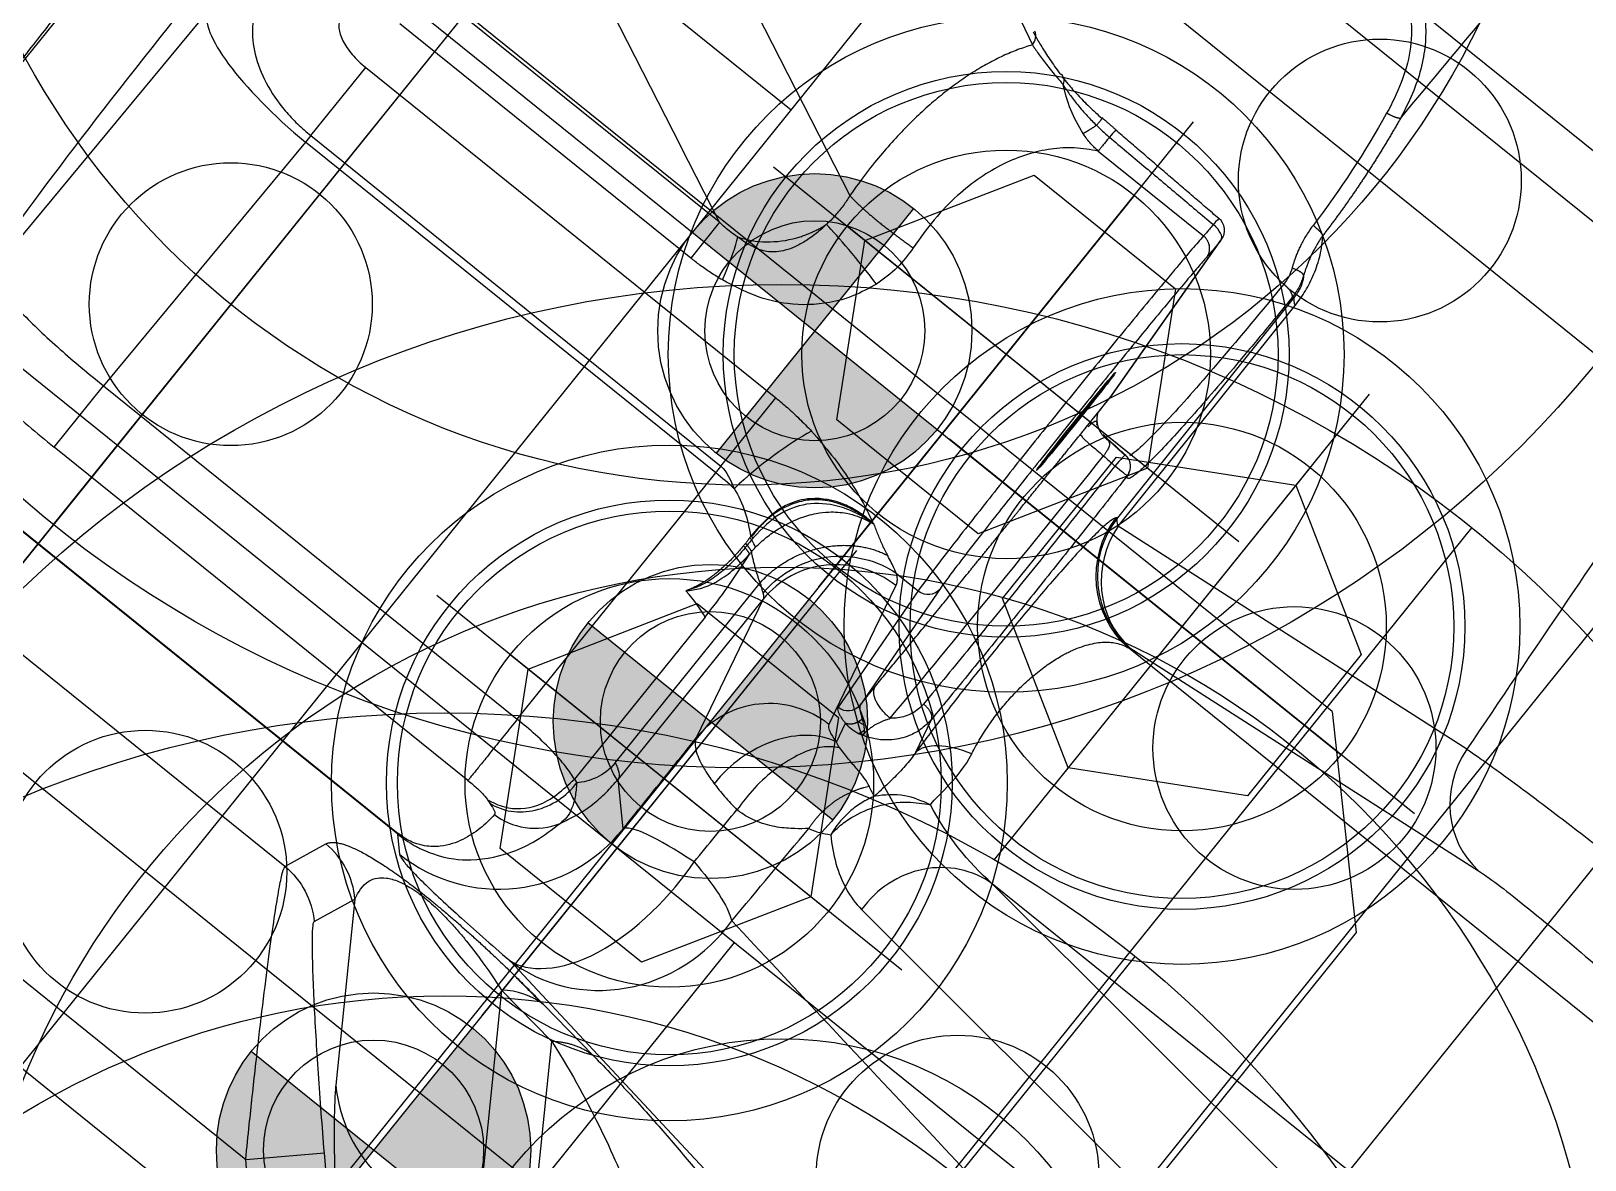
# Model space of a CAD drawing. Header units: millimetres. Extents: x 10462777 to 22643323, y 453826 to 1389191.
# Drawn here: x 11278468.87 to 11278518.31, y 584933.17 to 584969.09 of the extents above; entities that cross this region are included whole.
import ezdxf

# ---------------------------------------------------------------- set-up
doc = ezdxf.new("R2010")
doc.units = ezdxf.units.MM
doc.header["$LTSCALE"] = 200
doc.header["$MEASUREMENT"] = 0
for name, pattern in [('CENTER', [2, 1.25, -0.25, 0.25, -0.25]), ('HIDDEN', [3.75, 2.5, -1.25]), ('PHANTOM', [2.5, 1.25, -0.25, 0.25, -0.25, 0.25, -0.25])]:
    doc.linetypes.add(name, pattern=pattern)
doc.layers.get('0').update_dxf_attribs({"linetype": 'CONTINUOUS'})
for name, color, linetype in [('1', 1, 'CENTER'), ('CENTER', 1, 'CONTINUOUS'), ('CL', 3, 'CONTINUOUS'), ('DR1501-002-005-002', 7, 'CONTINUOUS'), ('HL', 2, 'HIDDEN')]:
    doc.layers.add(name, color=color, linetype=linetype)
doc.layers.add('LAYOUT', color=8, linetype='CONTINUOUS', lineweight=25)

# ---------------------------------------------------------------- blocks, each defined once
blk = doc.blocks.new('A$C321A0869')
at = {"layer": '1', "color": 155, "linetype": 'Continuous'}
for p, q in [((68.255, 253.219), (68.255, 285.091)), ((71.308, 251.071), (71.308, 285.091)), ((71.336, 285.091), (71.336, 251.072)), ((60.218, 283.892), (60.218, 248.347)), ((77.189, 272.343), (87.913, 272.193)), ((74.042, 267.311), (76.544, 267.311)), ((74.042, 250.404), (74.042, 267.311)), ((86.611, 267.169), (76.544, 267.311)), ((76.544, 267.311), (76.544, 250.404)), ((86.611, 250.404), (86.611, 267.169)), ((86.88, 267.169), (86.611, 267.169)), ((86.88, 267.169), (89.665, 267.169)), ((86.88, 267.169), (86.88, 250.411)), ((89.665, 267.169), (89.665, 250.411)), ((91.432, 255.314), (91.432, 267.193)), ((92.89, 255.314), (92.89, 267.193)), ((95.97, 262.187), (93.995, 257.78)), ((99.276, 259.573), (96.157, 252.616)), ((107.615, 259.573), (103.533, 251.104)), ((92.89, 255.314), (93.995, 257.78)), ((92.89, 255.314), (91.432, 255.314)), ((68.255, 253.219), (69.63, 252.66)), ((67.473, 251.397), (68.848, 250.838)), ((68.848, 250.838), (63.855, 247.596)), ((70.846, 250.619), (71.308, 251.071)), ((71.336, 251.072), (71.308, 251.072)), ((76.544, 250.404), (82.263, 250.404)), ((82.263, 250.404), (86.611, 250.404)), ((86.88, 250.411), (89.665, 250.411)), ((73.954, 249.533), (73.915, 249.404)), ((58.934, 247.128), (60.218, 248.347)), ((60.218, 248.347), (61.947, 246.525)), ((76.196, 247.791), (76.157, 247.662)), ((82.819, 247.791), (76.196, 247.791)), ((102.215, 247.351), (102.215, 243.048)), ((75.937, 245.596), (77.074, 246.709)), ((84.432, 246.709), (77.074, 246.709)), ((77.423, 247.109), (84.769, 247.109)), ((84.432, 246.709), (79.653, 245.596)), ((60.663, 245.306), (61.947, 246.525)), ((68.255, 230.607), (70.414, 245.777)), ((69.516, 245.383), (63.254, 241.316)), ((69.516, 245.383), (69.245, 243.116)), ((69.998, 244.065), (69.727, 241.798)), ((87.725, 243.932), (87.725, 243.036)), ((85.897, 243.342), (83.093, 242.689)), ((87.413, 243.695), (85.897, 243.342)), ((64.209, 239.846), (69.245, 243.116)), ((87.725, 243.036), (83.247, 242.697)), ((83.093, 242.689), (82.635, 242.583)), ((88.216, 242.533), (83.737, 242.194)), ((95.077, 242.505), (93.077, 242.505)), ((95.077, 242.54), (95.077, 242.505)), ((95.077, 242.505), (97.077, 242.505)), ((96.348, 242.134), (102.455, 242.531)), ((96.38, 242.135), (102.488, 242.532)), ((82.348, 242.038), (82.994, 242.194)), ((95.078, 242.139), (96.345, 242.134)), ((83.678, 239.871), (84.805, 240.142)), ((93.318, 239.37), (102.315, 239.391)), ((94.752, 226.281), (93.318, 239.37)), ((93.512, 239.556), (93.476, 239.593)), ((102.508, 239.578), (93.512, 239.556)), ((102.459, 239.626), (102.508, 239.578)), ((78.701, 238.074), (77.284, 224.823)), ((90.507, 236.687), (90.542, 236.65)), ((90.507, 206.072), (90.507, 236.687)), ((90.542, 236.65), (91.976, 223.561)), ((81.949, 235.354), (80.532, 222.103)), ((81.949, 206.072), (81.949, 235.354))]:
    blk.add_line(p, q, dxfattribs=at)
for centre, start, end in [((102.455, 243.033), 273.7184, 358.1889), ((96.348, 242.637), 269.7329, 273.7184), ((94.735, 240.654), 286.3248, 356.523)]:
    blk.add_arc(centre, 0.503, start, end, dxfattribs=at)
for centre, major_axis, ratio, start_param, end_param in [((87.455, 272.238), (-12.062, 0), 0.052335, 4.450394, 5.587426), ((87.913, 267.169), (-0.071, -5.03), 0.258795, 3.195801, 4.716023), ((90.099, 254.092), (-2.951, -0.631), 0.111094, 2.049796, 2.789201), ((95.687, 255.051), (-2.754, 1.235), 0.836516, 0.676399, 1.339668), ((67.119, 252.66), (-0.947, -2.33), 0.998404, 1.145984, 1.956304), ((94.264, 250.191), (-0.706, -2.934), 0.074839, 1.588799, 2.564149), ((103.468, 251.539), (0.453, -0.218), 0.831871, 5.227475, 6.283176), ((75.869, 250.619), (-3.52, 3.593), 0.99732, 0.797101, 2.378779), ((85.83, 250.404), (0, 3.018), 0.258819, 4.453821, 4.712389), ((102.881, 249.862), (0.485, -0.132), 0.647502, 5.49293, 6.629489), ((75.897, 249.404), (-1.926, 0.582), 0.853679, 0.339936, 1.953394), ((87.34, 248.861), (2.957, -0.603), 0.210015, 0.770298, 1.871528), ((82.429, 250.404), (0, -3.018), 0.258819, 0.523599, 1.006905), ((85.485, 248.8), (0.117, 0.999), 0.31841, 3.708241, 4.07908), ((85.86, 247.557), (0.107, -1), 0.154007, 3.904321, 4.025682), ((67.314, 243.953), (-2.74, 4.219), 0.962309, 0.190372, 1.570796), ((102.594, 247.352), (0.503, -0.016), 0.013366, 6.021525, 7.46456), ((84.473, 243.695), (0.684, -2.939), 0.973036, 1.348003, 2.920626), ((75.437, 245.777), (4.98, -0.709), 0.937234, 3.292249, 4.923338), ((67.487, 244.065), (2.497, -0.299), 0.914871, 0.129992, 0.739049), ((79.694, 242.583), (-0.684, 2.939), 0.973037, 4.489701, 6.062323), ((79.407, 242.038), (-2.935, 0.702), 0.709716, 3.466593, 5.059134), ((88.216, 243.036), (0.038, -0.502), 0.974229, 4.638864, 6.205734), ((102.455, 243.034), (-0.005, -0.503), 0.471691, 0.019794, 1.5749), ((102.455, 243.033), (0.503, -0.016), 0.016905, 0.000014, 1.079838), ((82.658, 240.572), (0, -2.013), 0.224952, 3.193901, 3.896412), ((83.737, 242.699), (0.038, -0.502), 0.974229, 4.641919, 6.205747), ((102.455, 243.033), (0.033, -0.502), 0.965636, 6.215984, 6.283209), ((96.348, 242.637), (-0.033, 0.502), 0.965636, 3.074391, 3.141616), ((94.735, 240.654), (0.007, -0.503), 0.015247, 0.052361, 1.570594), ((94.735, 240.654), (-0.502, 0.031), 0.000925, 3.138893, 4.697168), ((104.577, 240.571), (0.012, -0.503), 0.162715, 0.352855, 1.51461), ((94.735, 240.654), (-0.141, 0.483), 0.981358, 2.865819, 3.174421), ((93.519, 236.579), (2.158, 2.11), 0.997396, 0.811863, 2.330296), ((93.554, 236.543), (-2.158, -2.11), 0.997396, 3.953456, 5.471889), ((93.554, 236.543), (3, 0.329), 0.940037, 1.546497, 2.987638), ((93.554, 236.543), (-0.007, 3.018), 0.217539, 0.053641, 0.356865), ((102.551, 236.564), (0.007, -3.018), 0.217539, 3.195232, 3.498458), ((78.937, 235.246), (3.001, -0.321), 0.938062, 0.151539, 1.749148), ((94.988, 223.454), (3, 0.329), 0.940037, 1.546497, 2.987638)]:
    blk.add_ellipse(centre, major_axis=major_axis, ratio=ratio, start_param=start_param, end_param=end_param, dxfattribs=at)
at = {"layer": '1', "color": 155, "linetype": 'Continuous', "extrusion": (0, 0, -1)}
for start_param, end_param in [(0.000303, 1.570796), (3.141594, 6.283184), (1.570796, 3.14129)]:
    blk.add_ellipse((95.077, 242.505), major_axis=(-2, 0), ratio=0.017455, start_param=start_param, end_param=end_param, dxfattribs=at)
at = {"layer": '1', "color": 155, "linetype": 'Continuous'}
for points, degree, knots in [([(91.36, 275.862), (90.761, 275.867), (89.556, 275.879), (87.691, 275.885), (85.805, 275.881), (83.924, 275.868), (82.078, 275.844), (80.305, 275.81), (78.621, 275.766), (77.625, 275.73), (77.125, 275.712)], 3, [0, 0, 0, 0, 0.120256, 0.241865, 0.364828, 0.489147, 0.614823, 0.741856, 0.870248, 1, 1, 1, 1]), ([(77.189, 272.343), (77.14, 272.305), (77.049, 272.233), (76.929, 271.914), (76.838, 271.539), (76.771, 271.158), (76.673, 270.448), (76.561, 269.202), (76.549, 267.925), (76.544, 267.311)], 3, [0, 0, 0, 0, 0.136527, 0.254978, 0.355332, 0.437573, 0.501689, 0.760466, 1, 1, 1, 1]), ([(91.5, 270.507), (91.37, 270.609), (91.128, 270.799), (90.608, 271.07), (89.939, 271.247), (89.134, 271.175), (88.391, 270.821), (87.753, 270.199), (87.261, 269.341), (87.004, 268.477), (86.896, 267.737), (86.885, 267.357), (86.88, 267.169)], 3, [0, 0, 0, 0, 0.065664, 0.122571, 0.242032, 0.360782, 0.481173, 0.605049, 0.733197, 0.865369, 0.933455, 1, 1, 1, 1]), ([(94.975, 252.621), (94.83, 252.64), (94.54, 252.691), (94.14, 252.803), (93.794, 252.947), (93.515, 253.113), (93.301, 253.296), (93.146, 253.495), (93.036, 253.706), (92.96, 253.941), (92.911, 254.216), (92.897, 254.434), (92.893, 254.559), (92.893, 254.571)], 3, [0, 0, 0, 0, 0.131982, 0.266337, 0.386596, 0.493432, 0.588887, 0.672451, 0.747518, 0.821129, 0.90067, 0.989828, 1, 1, 1, 1]), ([(94.496, 250.191), (94.242, 250.294), (93.738, 250.498), (92.936, 251.078), (92.24, 251.894), (91.736, 252.977), (91.594, 253.712), (91.521, 254.092)], 3, [0, 0, 0, 0, 0.157136, 0.31139, 0.571325, 0.778068, 1, 1, 1, 1]), ([(60.218, 248.347), (60.529, 248.549), (61.095, 248.917), (62.197, 249.628), (63.477, 250.442), (64.88, 251.319), (66.057, 252.038), (66.989, 252.588), (67.665, 252.967), (68.113, 253.193), (68.208, 253.21), (68.255, 253.219)], 3, [0, 0, 0, 0, 0.083326, 0.151672, 0.297407, 0.434564, 0.562079, 0.68028, 0.791298, 0.896614, 1, 1, 1, 1]), ([(94.051, 253.091), (94.071, 253.077), (94.112, 253.048), (94.177, 253.005), (94.242, 252.964), (94.308, 252.925), (94.375, 252.887), (94.442, 252.85), (94.51, 252.815), (94.578, 252.782), (94.645, 252.751), (94.71, 252.722), (94.775, 252.695), (94.841, 252.669), (94.908, 252.645), (94.953, 252.629), (94.975, 252.621)], 3, [0, 0, 0, 0, 0.071421, 0.14285, 0.214279, 0.285708, 0.357137, 0.428567, 0.499996, 0.571425, 0.642854, 0.714283, 0.785712, 0.857142, 0.928571, 1, 1, 1, 1]), ([(103.868, 251.335), (103.851, 251.296), (103.787, 251.146), (103.673, 250.848), (103.523, 250.395), (103.419, 250.038), (103.367, 249.845)], 3, [0, 0, 0, 0, 0.10966, 0.40644, 0.70322, 1, 1, 1, 1]), ([(68.848, 250.838), (69.089, 250.888), (69.414, 250.956), (69.795, 250.735), (69.993, 250.502), (70.128, 250.224), (70.213, 249.875), (70.246, 249.629), (70.263, 249.415), (70.269, 249.247), (70.269, 249.079), (70.263, 248.864), (70.248, 248.603), (70.219, 248.332), (70.175, 247.995), (70.113, 247.626), (70.006, 247.103), (69.809, 246.299), (69.634, 245.751), (69.516, 245.383)], 3, [0, 0, 0, 0, 0.307362, 0.414588, 0.490817, 0.564876, 0.59294, 0.612679, 0.621943, 0.630719, 0.637952, 0.645402, 0.661129, 0.677951, 0.695532, 0.731949, 0.769379, 0.845481, 1, 1, 1, 1]), ([(71.308, 251.071), (71.311, 250.964), (71.316, 250.738), (71.352, 250.477), (71.391, 250.275), (71.442, 250.059), (71.663, 249.366), (72.257, 248.521), (73.063, 247.898), (73.965, 247.47), (74.514, 247.338), (74.819, 247.264)], 3, [0, 0, 0, 0, 0.021393, 0.044791, 0.058072, 0.07237, 0.104232, 0.281426, 0.563605, 0.758384, 1, 1, 1, 1]), ([(73.725, 249.064), (73.516, 249.076), (73.203, 249.115), (72.786, 249.227), (72.474, 249.349), (72.164, 249.519), (71.907, 249.721), (71.705, 249.946), (71.556, 250.165), (71.438, 250.417), (71.358, 250.724), (71.336, 250.951), (71.336, 251.072)], 3, [0, 0, 0, 0, 0.25, 0.375, 0.5, 0.625, 0.75, 0.8125, 0.875, 0.9375, 0.96875, 1, 1, 1, 1]), ([(103.533, 251.104), (103.522, 251.07), (103.475, 250.925), (103.392, 250.629), (103.284, 250.171), (103.208, 249.793), (103.167, 249.573), (103.162, 249.546)], 3, [0, 0, 0, 0, 0.081006, 0.34261, 0.633516, 0.956446, 1, 1, 1, 1]), ([(76.544, 250.404), (76.328, 250.404), (75.901, 250.404), (75.28, 250.404), (74.78, 250.404), (74.43, 250.404), (74.216, 250.404), (74.097, 250.404), (74.058, 250.404), (74.042, 250.404)], 3, [0, 0, 0, 0, 0.196173, 0.387331, 0.561509, 0.711077, 0.833303, 0.928865, 1, 1, 1, 1]), ([(76.198, 247.791), (76.223, 247.861), (76.274, 248.001), (76.363, 248.352), (76.458, 248.883), (76.53, 249.621), (76.54, 250.147), (76.544, 250.404)], 3, [0, 0, 0, 0, 0.125274, 0.250499, 0.500389, 0.756193, 1, 1, 1, 1]), ([(96.128, 250.002), (95.856, 249.99), (95.303, 249.966), (94.768, 250.116), (94.496, 250.191)], 3, [0, 0, 0, 0, 0.492802, 1, 1, 1, 1]), ([(102.215, 247.351), (102.092, 247.574), (101.856, 248.001), (101.186, 248.744), (100.099, 249.493), (98.613, 249.942), (97.252, 250.074), (96.502, 250.026), (96.128, 250.002)], 3, [0, 0, 0, 0, 0.137255, 0.263793, 0.508463, 0.742699, 0.871622, 1, 1, 1, 1]), ([(103.331, 249.706), (103.311, 249.623), (103.262, 249.398), (103.193, 248.988), (103.134, 248.468), (103.109, 248.103), (103.101, 247.915)], 3, [0, 0, 0, 0, 0.174549, 0.449699, 0.72485, 1, 1, 1, 1]), ([(73.954, 249.533), (73.994, 249.343), (74.102, 248.834), (74.839, 247.994), (75.707, 247.864), (76.196, 247.791)], 3, [0, 0, 0, 0, 0.205597, 0.552496, 1, 1, 1, 1]), ([(102.347, 248.075), (102.449, 248.343), (102.653, 248.875), (102.993, 249.324), (103.162, 249.546)], 3, [0, 0, 0, 0, 0.50496, 1, 1, 1, 1]), ([(103.162, 249.546), (103.122, 249.437), (103.044, 249.195), (102.945, 248.783), (102.869, 248.348), (102.834, 248.05), (102.821, 247.91)], 3, [0, 0, 0, 0, 0.243613, 0.499968, 0.765174, 1, 1, 1, 1]), ([(83.089, 248.791), (83.201, 248.681), (83.437, 248.448), (83.915, 248.202), (84.525, 248.016), (85.005, 247.969), (85.264, 247.943)], 3, [0, 0, 0, 0, 0.205064, 0.43517, 0.695757, 1, 1, 1, 1]), ([(85.338, 248.18), (85.105, 248.189), (84.671, 248.205), (84.076, 248.32), (83.544, 248.492), (83.241, 248.691), (83.089, 248.791)], 3, [0, 0, 0, 0, 0.278701, 0.517032, 0.756693, 1, 1, 1, 1]), ([(89.551, 248.861), (89.494, 248.534), (89.379, 247.871), (89.112, 246.956), (88.814, 246.148), (88.604, 245.708), (88.506, 245.503)], 3, [0, 0, 0, 0, 0.262646, 0.532561, 0.781722, 1, 1, 1, 1]), ([(88.506, 245.504), (88.506, 245.504), (88.506, 245.505), (88.506, 245.506), (88.506, 245.509), (88.507, 245.517), (88.508, 245.536), (88.509, 245.574), (88.511, 245.658), (88.509, 245.837), (88.487, 246.16), (88.367, 246.789), (87.988, 247.503), (87.051, 248.201), (86.267, 248.246), (85.737, 248.277)], 3, [0, 0, 0, 0, 0.000172, 0.000454, 0.001054, 0.002401, 0.005691, 0.013705, 0.02761, 0.062287, 0.133019, 0.243884, 0.487822, 0.653682, 1, 1, 1, 1]), ([(88.485, 245.651), (88.485, 245.669), (88.485, 245.712), (88.483, 245.782), (88.479, 245.859), (88.474, 245.937), (88.467, 246.015), (88.458, 246.093), (88.447, 246.171), (88.434, 246.252), (88.418, 246.339), (88.398, 246.433), (88.371, 246.536), (88.338, 246.647), (88.296, 246.768), (88.242, 246.897), (88.175, 247.037), (88.089, 247.187), (87.979, 247.346), (87.838, 247.513), (87.66, 247.682), (87.439, 247.846), (87.167, 247.996), (86.842, 248.122), (86.466, 248.21), (86.093, 248.248), (85.849, 248.248), (85.744, 248.243)], 3, [0, 0, 0, 0, 0.013498, 0.032213, 0.051221, 0.070368, 0.089507, 0.108556, 0.127586, 0.147216, 0.16819, 0.191232, 0.21667, 0.244467, 0.274592, 0.307303, 0.343238, 0.383058, 0.427422, 0.47671, 0.531432, 0.59294, 0.661906, 0.739364, 0.826694, 0.925243, 1, 1, 1, 1]), ([(88.485, 245.651), (88.484, 245.661), (88.482, 245.691), (88.47, 245.809), (88.427, 246.113), (88.257, 246.72), (87.8, 247.482), (86.871, 248.084), (86.15, 248.144), (85.757, 248.177)], 3, [0, 0, 0, 0, 0.007825, 0.021457, 0.08623, 0.230394, 0.477553, 0.714749, 1, 1, 1, 1]), ([(82.819, 247.791), (83.225, 247.797), (84.032, 247.81), (84.855, 247.899), (85.264, 247.943)], 3, [0, 0, 0, 0, 0.502327, 1, 1, 1, 1]), ([(85.557, 247.937), (85.714, 247.915), (86.02, 247.873), (86.566, 247.713), (87.111, 247.471), (87.581, 247.145), (87.944, 246.789), (88.199, 246.422), (88.373, 246.023), (88.446, 245.746), (88.475, 245.57), (88.485, 245.514), (88.49, 245.493), (88.495, 245.482), (88.497, 245.478), (88.499, 245.476)], 3, [0, 0, 0, 0, 0.116959, 0.228589, 0.407555, 0.538438, 0.637495, 0.773409, 0.860344, 0.953165, 0.980414, 0.990502, 0.994841, 0.997204, 1, 1, 1, 1]), ([(76.155, 247.662), (76.026, 247.575), (75.772, 247.403), (75.412, 247.261), (75.092, 247.202), (74.909, 247.244), (74.819, 247.264)], 3, [0, 0, 0, 0, 0.262565, 0.515723, 0.76245, 1, 1, 1, 1]), ([(75.322, 247.033), (75.34, 247.026), (75.538, 246.947), (75.926, 246.831), (76.497, 246.725), (76.883, 246.714), (77.074, 246.709)], 3, [0, 0, 0, 0, 0.034076, 0.370714, 0.688433, 1, 1, 1, 1]), ([(84.564, 246.827), (84.554, 246.812), (84.528, 246.776), (84.487, 246.735), (84.453, 246.716), (84.435, 246.71), (84.432, 246.709)], 3, [0, 0, 0, 0, 0.235899, 0.599993, 0.931078, 1, 1, 1, 1]), ([(84.769, 247.109), (84.763, 247.1), (84.728, 247.053), (84.667, 246.972), (84.606, 246.889), (84.575, 246.844), (84.564, 246.827)], 3, [0, 0, 0, 0, 0.078573, 0.401813, 0.759526, 1, 1, 1, 1]), ([(84.564, 246.827), (85.261, 246.834), (86.099, 246.556), (87.336, 245.423), (87.68, 244.618), (87.725, 243.932)], 3, [0, 0, 0, 0, 0.5, 0.5, 1, 1, 1, 1]), ([(70.414, 245.777), (70.471, 245.103), (71.14, 244.281), (73.626, 243.225), (75.284, 243.059), (76.537, 243.178)], 3, [0, 0, 0, 0, 0.5, 0.5, 1, 1, 1, 1]), ([(88.496, 245.513), (88.493, 245.545), (88.489, 245.591), (88.486, 245.637), (88.485, 245.651)], 3, [0, 0, 0, 0, 0.713494, 1, 1, 1, 1]), ([(88.506, 245.503), (88.505, 245.501), (88.502, 245.497), (88.5, 245.492), (88.499, 245.49)], 3, [0, 0, 0, 0, 0.489401, 1, 1, 1, 1]), ([(78.878, 244.236), (78.839, 244.071), (78.76, 243.741), (78.709, 243.35), (78.684, 243.154)], 3, [0, 0, 0, 0, 0.498251, 1, 1, 1, 1]), ([(69.245, 243.116), (68.85, 241.924), (68.443, 240.984), (67.629, 239.257), (67.219, 238.491), (66.808, 237.789)], 3, [0, 0, 0, 0, 0.5, 0.5, 1, 1, 1, 1]), ([(82.273, 241.854), (82.178, 242.004), (81.98, 242.315), (81.353, 242.72), (80.525, 243.02), (79.59, 243.181), (78.978, 243.163), (78.684, 243.154)], 3, [0, 0, 0, 0, 0.19018, 0.394946, 0.605075, 0.809834, 1, 1, 1, 1]), ([(79.65, 241.002), (79.56, 241.11), (79.377, 241.328), (79.052, 241.793), (78.822, 242.29), (78.705, 242.761), (78.691, 243.027), (78.684, 243.154)], 3, [0, 0, 0, 0, 0.245235, 0.496729, 0.749278, 0.879644, 1, 1, 1, 1]), ([(102.215, 243.048), (102.043, 243.055), (101.706, 243.069), (100.938, 243.087), (100.039, 243.102), (99.031, 243.114), (97.959, 243.123), (96.86, 243.128), (95.765, 243.131), (94.341, 243.132), (92.522, 243.126), (90.452, 243.108), (88.613, 243.078), (88.029, 243.05), (87.725, 243.036)], 3, [0, 0, 0, 0, 0.070682, 0.139053, 0.205122, 0.268885, 0.330342, 0.389493, 0.446337, 0.500874, 0.608644, 0.727773, 0.858235, 1, 1, 1, 1]), ([(102.692, 243.033), (102.689, 243.034), (102.62, 243.034), (102.494, 243.037), (102.343, 243.041), (102.258, 243.045), (102.223, 243.048), (102.215, 243.048)], 3, [0, 0, 0, 0, 0.012909, 0.311317, 0.609076, 0.907537, 1, 1, 1, 1]), ([(112.342, 243.084), (112.019, 242.457), (111.515, 241.967), (110.317, 241.286), (109.628, 241.086), (108.911, 240.962)], 3, [0, 0, 0, 0, 0.5, 0.5, 1, 1, 1, 1]), ([(112.717, 242.88), (112.594, 242.663), (112.345, 242.228), (111.829, 241.694), (111, 241.093), (110.045, 240.719), (109.277, 240.562), (109.057, 240.517)], 3, [0, 0, 0, 0, 0.164079, 0.329193, 0.498103, 0.855921, 1, 1, 1, 1]), ([(81.905, 240.34), (81.943, 240.43), (82.014, 240.599), (82.072, 240.906), (82.124, 241.178), (82.175, 241.445), (82.235, 241.694), (82.273, 241.854)], 3, [0, 0, 0, 0, 0.299553, 0.563843, 0.684076, 0.796749, 1, 1, 1, 1]), ([(83.297, 241.898), (83.298, 241.878), (83.301, 241.836), (83.308, 241.775), (83.315, 241.736), (83.319, 241.719)], 3, [0, 0, 0, 0, 0.345079, 0.698946, 1, 1, 1, 1]), ([(83.737, 242.194), (83.691, 242.168), (83.61, 242.121), (83.487, 241.938), (83.434, 241.859)], 3, [0, 0, 0, 0, 0.56781, 1, 1, 1, 1]), ([(84.518, 242.19), (86.843, 242.166), (89.442, 242.153), (90.084, 242.15), (90.722, 242.148), (91.332, 242.145), (92.016, 242.144), (93.594, 242.14), (94.764, 242.139)], 2, [0, 0, 0, 0.5, 0.5, 0.625, 0.625, 0.75, 0.75, 1, 1, 1]), ([(94.778, 242.139), (94.803, 242.131), (94.853, 242.116), (94.805, 242.046), (94.793, 241.947), (94.788, 241.758), (94.776, 241.483), (94.773, 241.232), (94.772, 241.135)], 3, [0, 0, 0, 0, 0.126036, 0.252684, 0.395826, 0.502158, 0.808452, 1, 1, 1, 1]), ([(95.107, 242.139), (95.051, 242.139), (94.968, 242.139), (94.86, 242.139), (94.809, 242.14), (94.785, 242.14)], 3, [0, 0, 0, 0, 0.525898, 0.773863, 1, 1, 1, 1]), ([(95.134, 242.139), (95.136, 242.139), (95.139, 242.139), (95.131, 242.139), (95.117, 242.139), (95.107, 242.139)], 3, [0, 0, 0, 0, 0.189317, 0.410072, 1, 1, 1, 1]), ([(95.485, 241.982), (95.49, 241.992), (95.486, 242.017), (95.391, 242.069), (95.264, 242.092), (95.181, 242.102)], 3, [0, 0, 0, 0, 0.217772, 0.59489, 1, 1, 1, 1]), ([(95.404, 241.934), (95.411, 241.931), (95.426, 241.931), (95.455, 241.953), (95.482, 241.978), (95.497, 241.993)], 3, [0, 0, 0, 0, 0.352703, 0.694892, 1, 1, 1, 1]), ([(83.001, 241.664), (83.005, 241.646), (83.013, 241.609), (83.022, 241.574), (83.027, 241.555), (83.028, 241.553)], 3, [0, 0, 0, 0, 0.44778, 0.948401, 1, 1, 1, 1]), ([(83.102, 241.517), (83.088, 241.517), (83.061, 241.519), (83.045, 241.52), (83.037, 241.52)], 3, [0, 0, 0, 0, 0.507182, 1, 1, 1, 1]), ([(83.515, 240.712), (83.497, 240.731), (83.376, 240.86), (83.192, 241.117), (83.087, 241.391), (83.037, 241.52)], 3, [0, 0, 0, 0, 0.087055, 0.568437, 1, 1, 1, 1]), ([(83.13, 241.533), (83.127, 241.53), (83.118, 241.523), (83.109, 241.519), (83.102, 241.517)], 3, [0, 0, 0, 0, 0.307738, 1, 1, 1, 1]), ([(83.102, 241.517), (83.121, 241.518), (83.168, 241.516), (83.258, 241.505), (83.363, 241.485), (83.472, 241.455), (83.577, 241.418), (83.674, 241.377), (83.764, 241.331), (83.851, 241.282), (83.933, 241.233), (83.987, 241.198), (84.01, 241.184)], 3, [0, 0, 0, 0, 0.12503, 0.254145, 0.384633, 0.505575, 0.612549, 0.707362, 0.791364, 0.868564, 0.945113, 1, 1, 1, 1]), ([(83.176, 241.567), (83.164, 241.558), (83.148, 241.546), (83.134, 241.535), (83.13, 241.533)], 3, [0, 0, 0, 0, 0.748714, 1, 1, 1, 1]), ([(83.2, 241.59), (83.194, 241.584), (83.186, 241.576), (83.178, 241.569), (83.176, 241.567)], 3, [0, 0, 0, 0, 0.75145, 1, 1, 1, 1]), ([(83.319, 241.719), (83.3, 241.696), (83.268, 241.658), (83.227, 241.616), (83.207, 241.597), (83.2, 241.59)], 3, [0, 0, 0, 0, 0.493346, 0.825258, 1, 1, 1, 1]), ([(95.246, 241.316), (95.226, 241.277), (95.186, 241.202), (95.066, 241.166), (94.949, 241.155), (94.849, 241.143), (94.8, 241.138), (94.772, 241.135)], 3, [0, 0, 0, 0, 0.270338, 0.519855, 0.772389, 0.867622, 1, 1, 1, 1]), ([(95.278, 241.454), (95.273, 241.376), (95.257, 241.099), (95.24, 240.822), (95.229, 240.623)], 3, [0, 0, 0, 0, 0.28498, 1, 1, 1, 1]), ([(95.295, 241.574), (95.292, 241.537), (95.281, 241.446), (95.259, 241.365), (95.246, 241.316)], 3, [0, 0, 0, 0, 0.396142, 1, 1, 1, 1]), ([(79.65, 241.002), (79.685, 240.883), (79.75, 240.657), (79.877, 240.438), (79.937, 240.334)], 3, [0, 0, 0, 0, 0.525112, 1, 1, 1, 1]), ([(81.774, 240.014), (81.635, 240.082), (81.357, 240.219), (80.896, 240.334), (80.419, 240.383), (80.098, 240.351), (79.937, 240.334)], 3, [0, 0, 0, 0, 0.249887, 0.499991, 0.749996, 1, 1, 1, 1]), ([(79.937, 240.334), (80.062, 240.322), (80.346, 240.295), (80.912, 240.136), (81.614, 239.769), (82.269, 239.16), (82.551, 238.671), (82.674, 238.458)], 3, [0, 0, 0, 0, 0.113824, 0.257826, 0.51685, 0.789518, 1, 1, 1, 1]), ([(84.805, 240.142), (84.645, 240.157), (84.352, 240.183), (83.907, 240.375), (83.648, 240.576), (83.515, 240.712)], 3, [0, 0, 0, 0, 0.336008, 0.6164, 1, 1, 1, 1]), ([(94.743, 240.654), (94.29, 240.647), (93.016, 240.632), (90.934, 240.617), (88.519, 240.615), (86.557, 240.627), (85.41, 240.64), (85.028, 240.645)], 3, [0, 0, 0, 0, 0.134408, 0.378461, 0.622805, 0.872393, 1, 1, 1, 1]), ([(102.624, 240.102), (100.36, 240.114), (98.374, 240.171), (96.127, 240.325), (95.529, 240.404), (95.294, 240.491)], 3, [0, 0, 0, 0, 0.589975, 0.589975, 1, 1, 1, 1]), ([(109.057, 240.517), (107.948, 240.334), (106.811, 240.228), (105.708, 240.125), (104.617, 240.1)], 2, [0, 0, 0, 0.5, 0.5, 1, 1, 1]), ([(83.678, 239.871), (83.589, 239.866), (83.399, 239.855), (83.123, 239.859), (82.844, 239.877), (82.492, 239.914), (82.189, 239.958), (81.932, 239.995), (81.825, 240.008), (81.774, 240.014)], 3, [0, 0, 0, 0, 0.111692, 0.235037, 0.367162, 0.502968, 0.76944, 0.890957, 1, 1, 1, 1]), ([(82.674, 238.458), (82.594, 238.746), (82.42, 239.37), (82, 239.788), (81.774, 240.014)], 3, [0, 0, 0, 0, 0.46166, 1, 1, 1, 1]), ([(103.233, 239.779), (103.111, 239.736), (102.859, 239.646), (102.595, 239.633), (102.459, 239.626)], 3, [0, 0, 0, 0, 0.485547, 1, 1, 1, 1]), ([(84.757, 238.454), (84.783, 238.46), (84.984, 238.501), (85.363, 238.563), (85.903, 238.614), (86.434, 238.631), (86.966, 238.615), (87.503, 238.563), (88.036, 238.472), (88.527, 238.347), (88.94, 238.204), (89.274, 238.058), (89.552, 237.907), (89.792, 237.749), (89.998, 237.581), (90.169, 237.406), (90.307, 237.224), (90.414, 237.032), (90.478, 236.851), (90.501, 236.734), (90.507, 236.687)], 3, [0, 0, 0, 0, 0.009963, 0.074429, 0.134527, 0.192669, 0.251292, 0.312836, 0.379333, 0.448899, 0.513275, 0.569054, 0.622128, 0.676849, 0.731687, 0.786085, 0.841196, 0.898228, 0.958356, 1, 1, 1, 1])]:
    blk.add_open_spline(points, degree=degree, knots=knots, dxfattribs=at)
for points, degree in [([(75.207, 274.352), (75.145, 274.333), (75.021, 274.243), (74.841, 273.945), (74.671, 273.494), (74.514, 272.9), (74.375, 272.178), (74.257, 271.345), (74.163, 270.419), (74.093, 269.423), (74.051, 268.377), (74.042, 267.669), (74.042, 267.311)], 3), ([(90.985, 268.505), (90.939, 268.56), (90.844, 268.653), (90.692, 268.746), (90.539, 268.79), (90.386, 268.784), (90.24, 268.728), (90.102, 268.623), (89.977, 268.47), (89.869, 268.273), (89.78, 268.037), (89.714, 267.767), (89.674, 267.473), (89.665, 267.272), (89.665, 267.169)], 3), ([(91.521, 254.092), (91.498, 254.245), (91.463, 254.54), (91.437, 254.947), (91.432, 255.196), (91.432, 255.314)], 3), ([(92.893, 254.571), (92.882, 254.662), (92.871, 254.838), (92.873, 255.086), (92.883, 255.24), (92.89, 255.314)], 3), ([(68.255, 253.219), (68.255, 252.539), (67.965, 251.865), (67.473, 251.397)], 3), ([(69.63, 252.66), (69.66, 252.647), (69.716, 252.614), (69.794, 252.539), (69.864, 252.441), (69.929, 252.322), (69.988, 252.184), (70.041, 252.029), (70.089, 251.857), (70.133, 251.669), (70.172, 251.465), (70.207, 251.245), (70.238, 251.008), (70.264, 250.753), (70.287, 250.479), (70.305, 250.187), (70.319, 249.88), (70.328, 249.571), (70.332, 249.27), (70.333, 248.958), (70.33, 248.615), (70.322, 248.245), (70.309, 247.862), (70.292, 247.472), (70.271, 247.076), (70.246, 246.674), (70.216, 246.265), (70.182, 245.848), (70.144, 245.42), (70.101, 244.982), (70.053, 244.532), (70.017, 244.222), (69.998, 244.065)], 3), ([(96.157, 252.616), (96.029, 252.598), (95.768, 252.575), (95.371, 252.575), (95.107, 252.601), (94.975, 252.621)], 3), ([(103.533, 251.104), (103.403, 251.195), (103.131, 251.371), (102.683, 251.614), (102.198, 251.833), (101.679, 252.029), (101.125, 252.2), (100.54, 252.347), (99.923, 252.467), (99.273, 252.56), (98.586, 252.626), (97.861, 252.661), (97.076, 252.665), (96.475, 252.638), (96.157, 252.616)], 3), ([(61.947, 246.525), (62.567, 247.113), (63.814, 248.282), (65.566, 249.876), (66.985, 251.101), (67.431, 251.414), (67.473, 251.397)], 3), ([(70.846, 250.619), (70.821, 250.594), (70.771, 250.479), (70.698, 250.112), (70.628, 249.559), (70.564, 248.834), (70.506, 247.952), (70.455, 246.93), (70.427, 246.175), (70.414, 245.777)], 3), ([(74.042, 250.404), (74.042, 250.333), (74.039, 250.195), (74.028, 249.992), (74.01, 249.809), (73.985, 249.651), (73.965, 249.569), (73.954, 249.533)], 3), ([(86.88, 250.411), (86.848, 250.147), (86.725, 249.884), (86.585, 249.633)], 3), ([(86.611, 250.404), (86.657, 250.404), (86.747, 250.405), (86.836, 250.409), (86.88, 250.411)], 3), ([(89.665, 250.411), (89.665, 250.259), (89.658, 249.94), (89.623, 249.424), (89.579, 249.053), (89.551, 248.861)], 3), ([(73.915, 249.404), (73.851, 249.19), (73.785, 249.061), (73.725, 249.064)], 3), ([(86.585, 249.633), (86.413, 249.126), (86.083, 248.658), (85.737, 248.277)], 3), ([(73.725, 249.064), (73.724, 248.408), (74.151, 247.603), (74.819, 247.264)], 3), ([(85.359, 248.26), (85.294, 248.261), (85.165, 248.264), (84.971, 248.274), (84.779, 248.29), (84.589, 248.311), (84.401, 248.339), (84.216, 248.372), (84.034, 248.413), (83.856, 248.46), (83.684, 248.514), (83.52, 248.574), (83.364, 248.641), (83.22, 248.714), (83.132, 248.766), (83.089, 248.791)], 3), ([(85.359, 248.26), (85.352, 248.235), (85.345, 248.208), (85.338, 248.18)], 3), ([(85.438, 248.18), (85.405, 248.179), (85.371, 248.18), (85.338, 248.18)], 3), ([(85.456, 248.26), (85.445, 248.26), (85.423, 248.26), (85.391, 248.26), (85.37, 248.26), (85.359, 248.26)], 3), ([(85.456, 248.26), (85.449, 248.234), (85.443, 248.208), (85.438, 248.18)], 3), ([(85.673, 248.179), (85.594, 248.179), (85.516, 248.179), (85.438, 248.18)], 3), ([(85.676, 248.269), (85.636, 248.266), (85.559, 248.261), (85.489, 248.26), (85.456, 248.26)], 3), ([(85.757, 248.177), (85.742, 248.177), (85.713, 248.178), (85.686, 248.178), (85.673, 248.179)], 3), ([(85.737, 248.277), (85.726, 248.275), (85.705, 248.272), (85.685, 248.27), (85.676, 248.269)], 3), ([(85.744, 248.243), (85.748, 248.222), (85.752, 248.2), (85.757, 248.177)], 3), ([(84.769, 247.109), (85.022, 247.531), (85.367, 247.943)], 2), ([(85.264, 247.943), (85.299, 247.943), (85.333, 247.943), (85.367, 247.943)], 3), ([(85.367, 247.943), (85.432, 247.945), (85.495, 247.943), (85.557, 247.937)], 3), ([(102.215, 247.351), (102.218, 247.401), (102.226, 247.507), (102.249, 247.681), (102.287, 247.869), (102.324, 248.005), (102.347, 248.075)], 3), ([(102.821, 247.91), (102.815, 247.853), (102.804, 247.737), (102.791, 247.55), (102.786, 247.419), (102.785, 247.352)], 3), ([(103.096, 247.332), (103.105, 247.623), (103.118, 247.914)], 2), ([(63.855, 247.596), (63.745, 247.525), (63.485, 247.343), (62.959, 246.942), (62.344, 246.447), (61.613, 245.837), (61.07, 245.372), (60.782, 245.123)], 3), ([(74.819, 247.264), (74.984, 247.184), (75.149, 247.103), (75.322, 247.033)], 3), ([(77.423, 247.109), (77.151, 247.109), (76.645, 247.239), (76.297, 247.511), (76.155, 247.662)], 3), ([(102.785, 247.352), (102.732, 247.352), (102.63, 247.352), (102.493, 247.352), (102.375, 247.352), (102.28, 247.352), (102.234, 247.352), (102.215, 247.351)], 3), ([(102.785, 247.352), (102.774, 246.879), (102.754, 245.928), (102.723, 244.489), (102.702, 243.52), (102.692, 243.033)], 3), ([(102.951, 243.019), (103.085, 247.337)], 1), ([(77.423, 247.109), (77.317, 246.872), (77.196, 246.734), (77.074, 246.709)], 3), ([(69.988, 244.094), (70.131, 245.31)], 1), ([(75.937, 245.596), (76.351, 245.596), (77.179, 245.596), (78.415, 245.596), (79.241, 245.596), (79.653, 245.596)], 3), ([(76.537, 243.178), (76.41, 244.592), (76.177, 245.511), (75.937, 245.596)], 3), ([(79.653, 245.596), (79.596, 245.584), (79.482, 245.526), (79.315, 245.342), (79.157, 245.063), (79.009, 244.696), (78.92, 244.398), (78.878, 244.236)], 3), ([(87.993, 244.496), (88.04, 244.604), (88.139, 244.821), (88.308, 245.142), (88.433, 245.353), (88.499, 245.458)], 3), ([(88.499, 245.49), (88.498, 245.498), (88.497, 245.505), (88.496, 245.513)], 3), ([(88.499, 245.49), (88.499, 245.486), (88.499, 245.481), (88.499, 245.476)], 3), ([(88.499, 245.458), (88.499, 245.464), (88.499, 245.47), (88.499, 245.476)], 3), ([(87.725, 243.932), (87.749, 243.974), (87.799, 244.072), (87.889, 244.258), (87.957, 244.412), (87.993, 244.496)], 3), ([(87.725, 243.932), (87.692, 243.888), (87.623, 243.811), (87.519, 243.732), (87.449, 243.703), (87.413, 243.695)], 3), ([(76.538, 243.178), (76.369, 242.216), (76.115, 241.458), (75.83, 241.065)], 3), ([(76.537, 243.178), (77.253, 243.17), (77.968, 243.162), (78.684, 243.154)], 3), ([(83.247, 242.697), (83.225, 242.696), (83.184, 242.674), (83.131, 242.605), (83.086, 242.514), (83.049, 242.41), (83.019, 242.301), (83.002, 242.229), (82.994, 242.194)], 3), ([(101.739, 242.545), (101.625, 242.551), (101.349, 242.562), (100.783, 242.578), (100.083, 242.593), (99.266, 242.605), (98.353, 242.615), (97.364, 242.622), (96.322, 242.627), (95.251, 242.629), (94.176, 242.628), (93.122, 242.624), (92.113, 242.617), (91.173, 242.608), (90.324, 242.597), (89.583, 242.583), (88.971, 242.568), (88.503, 242.551), (88.295, 242.539), (88.216, 242.533)], 3), ([(102.455, 242.531), (102.371, 242.531), (102.214, 242.533), (102.01, 242.537), (101.847, 242.541), (101.77, 242.544), (101.739, 242.545)], 3), ([(69.727, 241.798), (69.656, 241.215), (69.503, 240.077), (69.238, 238.469), (68.937, 236.92), (68.71, 235.928), (68.59, 235.442)], 3), ([(82.273, 241.854), (82.291, 241.921), (82.317, 241.983), (82.348, 242.038)], 3), ([(82.994, 242.194), (82.968, 242.03), (82.967, 241.843), (83.001, 241.664)], 3), ([(83.434, 241.859), (83.396, 241.812), (83.357, 241.766), (83.319, 241.719)], 3), ([(83.737, 242.194), (83.804, 242.194), (83.93, 242.194), (84.094, 242.193), (84.242, 242.192), (84.382, 242.191), (84.473, 242.19), (84.518, 242.19)], 3), ([(95.107, 242.139), (95.111, 242.139), (95.118, 242.139), (95.128, 242.139), (95.134, 242.139)], 3), ([(95.134, 242.139), (95.539, 242.137), (95.943, 242.136), (96.348, 242.134)], 3), ([(95.32, 242.14), (95.318, 242.119), (95.317, 242.099), (95.316, 242.078)], 3), ([(83.028, 241.553), (83.031, 241.541), (83.034, 241.53), (83.037, 241.52)], 3), ([(83.167, 241.594), (83.17, 241.585), (83.173, 241.575), (83.176, 241.567)], 3), ([(95.213, 240.625), (95.261, 241.368)], 1), ([(73.474, 224.505), (74.259, 230.025), (75.045, 235.545), (75.83, 241.065)], 3), ([(75.83, 241.065), (77.104, 241.044), (78.377, 241.023), (79.65, 241.002)], 3), ([(85.028, 240.645), (84.95, 240.646), (84.796, 240.663), (84.57, 240.733), (84.359, 240.845), (84.169, 240.996), (84.06, 241.117), (84.01, 241.184)], 3), ([(84.01, 241.184), (87.26, 241.152), (91.007, 241.134), (94.772, 241.135)], 3), ([(94.772, 241.135), (94.767, 241.055), (94.757, 240.894), (94.747, 240.734), (94.743, 240.654)], 3), ([(108.911, 240.962), (107.531, 240.723), (106.075, 240.579), (104.66, 240.544)], 3), ([(79.937, 240.334), (79.708, 240.111), (79.304, 239.645), (78.867, 238.868), (78.73, 238.342), (78.701, 238.074)], 3), ([(81.774, 240.014), (81.798, 240.12), (81.845, 240.23), (81.905, 240.34)], 3), ([(104.66, 240.544), (104.583, 240.543), (104.437, 240.534), (104.239, 240.512), (104.058, 240.483), (103.894, 240.448), (103.744, 240.411), (103.609, 240.371), (103.487, 240.331), (103.376, 240.292), (103.275, 240.252), (103.213, 240.227), (103.183, 240.214)], 3), ([(109.057, 240.517), (112.113, 240.467), (115.169, 240.416), (118.225, 240.366)], 3), ([(93.476, 239.593), (93.45, 239.62), (93.328, 239.671), (92.949, 239.742), (92.405, 239.802), (91.729, 239.852), (90.956, 239.892), (90.116, 239.92), (89.233, 239.939), (88.323, 239.948), (87.398, 239.949), (86.465, 239.941), (85.529, 239.926), (84.59, 239.903), (83.98, 239.882), (83.678, 239.871)], 3), ([(84.757, 238.454), (84.52, 239.25), (84.078, 239.832), (83.678, 239.871)], 3), ([(94.742, 240.151), (94.064, 240.142), (92.713, 240.128), (90.689, 240.115), (88.693, 240.113), (86.728, 240.121), (85.441, 240.134), (84.805, 240.142)], 3), ([(102.459, 239.626), (101.971, 239.629), (101.024, 239.637), (99.67, 239.661), (98.439, 239.696), (97.359, 239.741), (96.442, 239.795), (95.694, 239.858), (95.144, 239.928), (94.81, 240.001), (94.673, 240.072), (94.682, 240.114), (94.703, 240.134)], 3), ([(94.703, 240.134), (94.706, 240.137), (94.715, 240.142), (94.732, 240.148), (94.742, 240.151)], 3), ([(102.315, 239.391), (102.413, 239.392), (102.608, 239.399), (102.892, 239.428), (103.178, 239.478), (103.475, 239.552), (103.774, 239.652), (104.067, 239.776), (104.349, 239.925), (104.529, 240.039), (104.617, 240.1)], 3), ([(103.233, 239.779), (103.216, 239.767), (103.179, 239.745), (103.122, 239.713), (103.062, 239.684), (102.998, 239.657), (102.928, 239.633), (102.852, 239.613), (102.769, 239.596), (102.684, 239.584), (102.598, 239.578), (102.538, 239.577), (102.508, 239.578)], 3), ([(103.183, 240.214), (103.095, 240.177), (102.914, 240.121), (102.722, 240.101), (102.624, 240.102)], 3), ([(104.617, 240.1), (104.546, 240.097), (104.411, 240.087), (104.228, 240.064), (104.06, 240.035), (103.907, 240.001), (103.767, 239.965), (103.64, 239.928), (103.524, 239.89), (103.419, 239.853), (103.322, 239.815), (103.262, 239.791), (103.233, 239.779)], 3), ([(81.949, 235.354), (81.996, 236.39), (82.223, 237.441), (82.674, 238.458)], 3), ([(82.674, 238.458), (83.134, 238.479), (83.886, 238.271), (84.757, 238.454)], 3), ([(117.273, 228.161), (109.766, 227.534), (102.259, 226.908), (94.752, 226.281)], 3), ([(94.752, 226.281), (94.765, 226.157), (94.789, 225.864), (94.825, 225.291), (94.859, 224.597), (94.89, 223.794), (94.919, 222.896), (94.944, 221.92), (94.965, 220.884), (94.981, 219.807), (94.989, 219.075), (94.992, 218.709)], 3), ([(91.976, 223.561), (92.014, 223.213), (92.057, 221.902), (92.017, 219.845), (91.98, 218.817)], 3)]:
    blk.add_open_spline(points, degree=degree, dxfattribs=at)
for points, weights in [([(96.157, 252.616), (96.061, 252.063), (96.051, 251.102), (96.128, 250.002)], [1.0540463499, 0.970526634781, 0.983806372722, 1.09388556372]), ([(85.338, 248.18), (85.317, 248.084), (85.293, 248.005), (85.264, 247.943)], [1.00834393841, 0.997214926689, 0.997218688467, 1.00835522375]), ([(85.438, 248.18), (85.418, 248.084), (85.394, 248.005), (85.367, 247.943)], [1.0080390038, 0.997122503689, 0.997323983271, 1.00864344255]), ([(85.737, 248.277), (85.739, 248.266), (85.742, 248.255), (85.744, 248.243)], [1.00221835038, 1.00145249974, 1.00088494754, 1.00051569376]), ([(102.821, 247.91), (102.608, 247.975), (102.443, 248.032), (102.347, 248.075)], [1.03833690637, 0.991363710731, 0.987556774139, 1.02691609659]), ([(103.101, 247.915), (103.167, 247.905), (103.056, 247.903), (102.821, 247.91)], [1.12809454836, 0.952610763978, 0.95743066333, 1.14255424642]), ([(84.769, 247.109), (86.382, 247.043), (87.701, 245.974), (87.993, 244.496)], [1.16091968128, 0.94636122291, 0.946360106247, 1.16091633129]), ([(88.506, 245.504), (88.503, 245.507), (88.5, 245.51), (88.496, 245.513)], [1.00238161231, 1.00203987672, 1.00173491765, 1.0014667351]), ([(69.727, 241.798), (69.716, 242.281), (69.545, 242.733), (69.245, 243.116)], [1.00013763329, 1.00260528031, 1.0382550254, 1.10708686856]), ([(101.739, 242.545), (102.017, 242.547), (102.213, 242.755), (102.215, 243.048)], [1.17061192871, 0.943404432807, 0.943129689724, 1.16978769946]), ([(83.297, 241.898), (83.131, 241.964), (83.023, 242.073), (82.994, 242.194)], [1.03435756388, 0.969694685035, 0.996306203185, 1.11419211833]), ([(83.434, 241.859), (83.387, 241.868), (83.341, 241.881), (83.297, 241.898)], [1.11421035572, 1.07983128923, 1.05321369195, 1.03435756388]), ([(84.01, 241.184), (84.015, 241.766), (84.224, 242.181), (84.518, 242.19)], [1.16793816946, 0.94401829887, 0.944020610206, 1.16794510346]), ([(95.482, 241.979), (95.304, 241.804), (95.228, 241.567), (95.246, 241.316)], [1.00157473477, 1.0129901797, 1.08646959188, 1.2220129713]), ([(95.729, 242.143), (95.636, 242.104), (95.553, 242.049), (95.482, 241.979)], [1.01689684721, 1.00219351494, 0.997086113962, 1.00157464428]), ([(83.167, 241.594), (83.088, 241.608), (83.032, 241.632), (83.001, 241.664)], [1.00094827138, 1.0072532716, 1.04499945146, 1.11418681095]), ([(83.13, 241.533), (83.083, 241.534), (83.048, 241.541), (83.028, 241.553)], [1.0126934769, 1.02961228366, 1.06344407011, 1.11418883623]), ([(83.2, 241.59), (83.189, 241.591), (83.178, 241.593), (83.167, 241.594)], [1.00008830537, 0.999836518959, 1.0001231743, 1.00094827138]), ([(81.905, 240.34), (81.283, 240.855), (80.488, 241.089), (79.65, 241.002)], [1.04265613269, 0.985781248103, 0.985781289102, 1.04265625569]), ([(109.057, 240.517), (109.002, 240.584), (108.947, 240.751), (108.911, 240.962)], [1.09515396625, 0.968279368658, 0.968282011306, 1.09516189419]), ([(84.805, 240.142), (84.938, 240.158), (85.026, 240.37), (85.028, 240.645)], [1.09314489717, 0.92956055365, 0.981445642092, 1.2488001625]), ([(94.703, 240.134), (94.76, 240.134), (94.818, 240.145), (94.873, 240.166)], [1.15657721381, 1.1066066857, 1.0685969673, 1.04254805862]), ([(102.459, 239.626), (102.552, 239.641), (102.618, 239.833), (102.624, 240.102)], [1.13767916337, 0.947972612677, 0.954311933206, 1.15669712495]), ([(103.233, 239.779), (103.285, 239.819), (103.264, 239.99), (103.183, 240.214)], [1.09852867534, 0.952616162308, 0.968766582116, 1.14697993476])]:
    blk.add_rational_spline(points, weights, degree=3, dxfattribs=at)
blk = doc.blocks.new('A$C3D036A4C')
at = {"layer": 'DR1501-002-005-002'}
h = blk.add_hatch(color=256, dxfattribs=at)
h.dxf.hatch_style = 1
h.paths.add_polyline_path([(20, 65), (20, 63.5, -0.414214), (23.5, 60), (25, 60, 0.414214)])
h.paths.add_polyline_path([(20, 63.5), (20, 60), (23.5, 60, 0.414214)], flags=17)
h.paths.add_polyline_path([(20, 60), (16.5, 60, 0.414214), (20, 56.5)], flags=17)
h.paths.add_polyline_path([(16.5, 60), (15, 60, 0.414214), (20, 55), (20, 56.5, -0.414214)])
h = blk.add_hatch(color=256, dxfattribs=at)
h.dxf.hatch_style = 1
h.paths.add_polyline_path([(20, 35), (20, 33.5, -0.414214), (23.5, 30), (25, 30, 0.414214)])
h.paths.add_polyline_path([(20, 33.5), (20, 30), (23.5, 30, 0.414214)], flags=17)
h.paths.add_polyline_path([(20, 30), (16.5, 30, 0.414214), (20, 26.5)], flags=17)
h.paths.add_polyline_path([(16.5, 30), (15, 30, 0.414214), (20, 25), (20, 26.5, -0.414214)])
at = {"layer": 'CL'}
for p, q in [((20, 8.5), (20, 81.5)), ((13.5, 75), (26.5, 75)), ((15, 60), (25, 60)), ((0, 45), (100, 45)), ((15, 30), (25, 30)), ((13.5, 15), (26.5, 15))]:
    blk.add_line(p, q, dxfattribs=at)
at = {"layer": 'DR1501-002-005-002'}
for p, q in [((5, 90), (95, 90)), ((0, 5), (0, 85)), ((5, 0), (0, 5)), ((5, 0), (95, 0))]:
    blk.add_line(p, q, dxfattribs=at)
for centre, radius in [((20, 75), 6.5), ((20, 60), 3.5), ((20, 30), 3.5), ((20, 15), 6.5)]:
    blk.add_circle(centre, radius, dxfattribs=at)
at = {"layer": 'HL'}
for centre in [(20, 60), (20, 30)]:
    blk.add_circle(centre, 5, dxfattribs=at)
blk = doc.blocks.new('A$C148D47CC')
at = {"layer": 'CL'}
blk.add_line((0, 10), (175, 10), dxfattribs=at)
at = {"layer": 'DR1501-002-005-002'}
for p, q in [((0, 20), (175, 20)), ((20, 0), (20, 20)), ((0, 0), (175, 0))]:
    blk.add_line(p, q, dxfattribs=at)
blk = doc.blocks.new('A$C4F800965')
at = {"layer": 'CL'}
for p, q in [((35, 70), (35, 0)), ((0, 35), (70, 35))]:
    blk.add_line(p, q, dxfattribs=at)
blk.add_circle((35, 35), 26, dxfattribs=at)
at = {"layer": 'DR1501-002-005-002'}
for centre, radius in [((35, 35), 35), ((35, 61), 4.5), ((61, 35), 4.5), ((35, 9), 4.5)]:
    blk.add_circle(centre, radius, dxfattribs=at)
at = {"layer": 'HL'}
blk.add_circle((35, 35), 11, dxfattribs=at)
blk = doc.blocks.new('A$C59BF75ED')
at = {"layer": 'CENTER'}
for p, q in [((50, 84.5), (50, 65.5)), ((40.5, 75), (59.5, 75)), ((50, 24.5), (50, 5.5)), ((40.5, 15), (59.5, 15))]:
    blk.add_line(p, q, dxfattribs=at)
at = {"layer": 'CL'}
blk.add_line((30, 45), (230, 45), dxfattribs=at)
at = {"layer": 'DR1501-002-005-002'}
for points in [[(52.887, 70), (47.113, 70), (44.226, 75), (47.113, 80), (52.887, 80), (55.773, 75), (52.887, 70)], [(52.887, 10), (47.113, 10), (44.226, 15), (47.113, 20), (52.887, 20), (55.773, 15), (52.887, 10)]]:
    blk.add_lwpolyline(points, dxfattribs=at)
for centre, radius in [((50, 75), 10.75), ((50, 75), 9), ((50, 75), 8.65), ((50, 15), 10.75), ((50, 15), 9), ((50, 15), 8.65)]:
    blk.add_circle(centre, radius, dxfattribs=at)
for name, p in [('A$C3D036A4C', (30, 0)), ('A$C4F800965', (0, 10)), ('A$C148D47CC', (25, 35))]:
    blk.add_blockref(name, p, dxfattribs=at)
blk = doc.blocks.new('A$C01323151')
at = {"layer": 'DR1501-002-005-002', "rotation": 90.00000000000004}
blk.add_blockref('A$C59BF75ED', (124.4, 152.367), dxfattribs=at)
blk = doc.blocks.new('A$C6B1410A9')
at = {"layer": 'DR1501-002-005-002', "rotation": 90.00000000000004}
blk.add_blockref('A$C59BF75ED', (124.4, 149.992), dxfattribs=at)
blk = doc.blocks.new('A$C256B494F')
at = {"layer": 'DR1501-002-005-002', "rotation": 180}
blk.add_blockref('A$C59BF75ED', (230, 264.787, -10.028), dxfattribs=at)
blk = doc.blocks.new('A$C1F8A417F')
at = {"ltscale": 10}
for name, p in [('A$C256B494F', (1576.882, 789.024, 10.028)), ('A$C6B1410A9', (1650.716, 788.607)), ('A$C01323151', (1633.375, 786.022))]:
    blk.add_blockref(name, p, dxfattribs=at)
at = {"layer": 'DR1501-002-005-002'}
blk.add_blockref('A$C321A0869', (1664.775, 743.024), dxfattribs=at)
blk = doc.blocks.new('A$C7DA30AB0')
at = {"layer": 'LAYOUT', "color": 6, "linetype": 'PHANTOM'}
blk.add_circle((3030.448, 3025.987, 0), 2693.021, dxfattribs=at)

msp = doc.modelspace()

# ---------------------------------------------------------------- block references
at = {"ltscale": 10, "rotation": 51.1429793073033}
msp.add_blockref('A$C1F8A417F', (11278165.47006, 582967.95012, 0), dxfattribs=at)

# ---------------------------------------------------------------- next in the draw order: block references
at = {"ltscale": 10}
msp.add_blockref('A$C7DA30AB0', (11276684.40366, 580408.4363, 0), dxfattribs=at)

doc.saveas('drawing.dxf')
